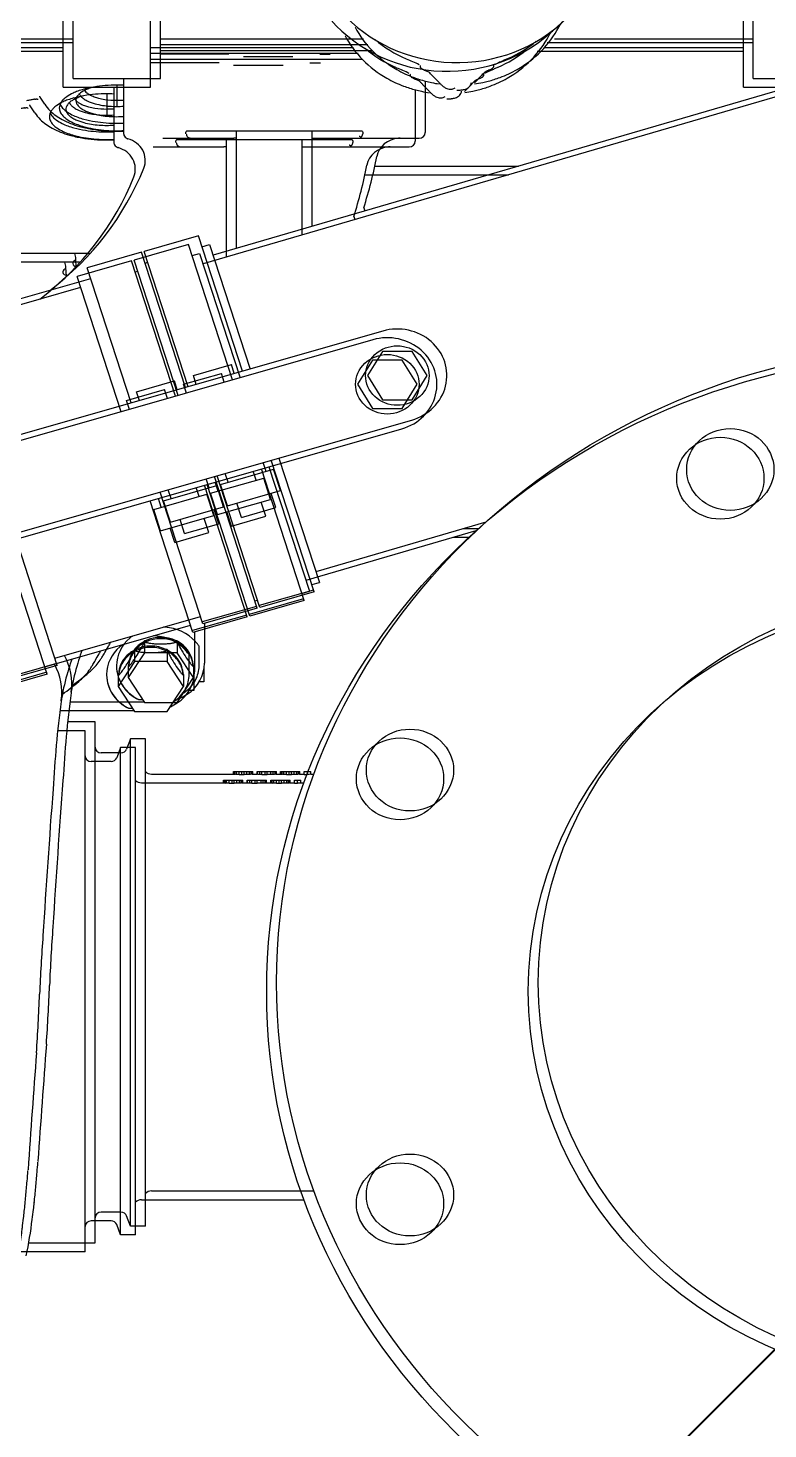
# Model space of a CAD drawing. Header units: inches. Extents: x 4821 to 127877, y 58012 to 433683.
# Drawn here: x 81970.5 to 82223.7, y 383235.7 to 383714.9 of the extents above; entities that cross this region are included whole.
import ezdxf

# ---------------------------------------------------------------- set-up
doc = ezdxf.new("R2010")
doc.units = ezdxf.units.IN
doc.header["$MEASUREMENT"] = 0
for name, color, linetype in [('A-FURN-FIXD', 10, 'Continuous'), ('A-WALL', 53, 'Continuous'), ('Cloums$0$A-COL-HAT', 8, 'Continuous'), ('EMG - ELEC - ID', 26, 'Continuous'), ('NECB-COLUM', 50, 'Continuous')]:
    doc.layers.add(name, color=color, linetype=linetype)

# ---------------------------------------------------------------- blocks, each defined once
blk = doc.blocks.new('COL BASEMT')
at = {"layer": 'Cloums$0$A-COL-HAT'}
h = blk.add_hatch(dxfattribs=at)
h.set_pattern_fill('ANSI31', color=256, scale=500)
h.set_pattern_definition([(45, (1452118.876, 42013.15), (-44.194174, 44.194174), [])])
h.paths.add_polyline_path([(1693546.85, 345625.99), (1693946.85, 345625.99), (1693950.94, 348875.93), (1693546.85, 348875.93)])
h.paths.add_polyline_path([(1688721.85, 335900.88), (1689121.55, 335900.88), (1689121.85, 337327.04), (1693949.19, 337326.96), (1693946.85, 345125.99), (1693546.85, 345125.99), (1693546.85, 337726.97), (1688721.85, 337727.04)])
h.paths.add_polyline_path([(1641271.85, 335200.88), (1640873.67, 335200.88), (1640871.85, 323973.06), (1689121.85, 323973.08), (1689121.4, 335200.88), (1688721.85, 335200.88), (1688721.85, 324373.08), (1641271.85, 324373.06)])
edge = h.paths.add_edge_path()
edge.add_line((1636446.85, 345125.99), (1636046.85, 345125.99))
edge.add_line((1636046.85, 345125.99), (1636049.02, 337698.91))
edge.add_arc((1626263.14, 338211.03), 9799.28, 305.315023, 357.004292, ccw=False)
edge.add_line((1631927.82, 330214.96), (1632171.53, 329896.4))
edge.add_arc((1626336.78, 338141.43), 10100.73, 305.285859, 355.375183)
edge.add_line((1636404.63, 337327), (1640874.01, 337327))
edge.add_line((1640874.01, 337327), (1640873.78, 335900.88))
edge.add_line((1640873.78, 335900.88), (1641271.85, 335900.88))
edge.add_line((1641271.85, 335900.88), (1641271.85, 337725.88))
edge.add_line((1641271.85, 337725.88), (1636446.85, 337725.88))
edge.add_line((1636446.85, 337725.88), (1636446.85, 345125.99))
h.paths.add_polyline_path([(1636046.85, 345625.99), (1636446.85, 345625.99), (1636446.85, 348875.93), (1636048.92, 348875.93)])
blk = doc.blocks.new('A$C0e128a0b')
at = {"layer": 'A-FURN-FIXD'}
for p, q in [((411.2, 2506.34), (700.02, 1515.1)), ((652.05, 1661.74), (652.05, 1679.75)), ((652.05, 1661.74), (628.58, 1661.74)), ((641.31, 1607.75), (641.31, 1661.74)), ((642.43, 1661.74), (642.43, 1605.8)), ((636.84, 1609.92), (615.04, 1633.46)), ((637.26, 1609.47), (637.26, 1609.47)), ((638.16, 1608.95), (638.16, 1608.95)), ((649.63, 1597.63), (649.63, 1597.63)), ((675.87, 1559.01), (675.87, 1597.99)), ((646.67, 1595.15), (646.67, 1595.15)), ((651.79, 1593), (651.79, 1593)), ((652.81, 1589.8), (652.81, 1589.8)), ((772.42, 1589.14), (785.86, 1543.01)), ((651.28, 1588), (653.27, 1586.05)), ((653.16, 1588.29), (653.16, 1588.29)), ((653.55, 1586.1), (653.55, 1586.1)), ((774.25, 1587.14), (774.25, 1582.86)), ((651.36, 1574.67), (653.27, 1576.54)), ((653.18, 1574.39), (653.18, 1574.39)), ((732.65, 1573.19), (726.09, 1569.15)), ((739.21, 1569.15), (732.65, 1573.19)), ((651.76, 1569.5), (651.76, 1569.5)), ((652.76, 1572.67), (666.74, 1572.67)), ((652.81, 1572.8), (652.81, 1572.8)), ((668.26, 1542.01), (668.26, 1571.06)), ((726.09, 1569.15), (726.09, 1561.07)), ((739.21, 1561.07), (739.21, 1569.15)), ((794.75, 1393.94), (744.72, 1569.03)), ((649.63, 1564.97), (649.63, 1564.97)), ((668.28, 1565.4), (668.28, 1565.4)), ((641.48, 1559.08), (641.48, 1559.08)), ((644.59, 1558.39), (644.59, 1500.82)), ((673.23, 1559.57), (673.23, 1559.57)), ((720.58, 1561.18), (770.61, 1386.1)), ((726.09, 1561.07), (732.65, 1557.03)), ((732.65, 1557.03), (739.21, 1561.07)), ((641.31, 1500.82), (641.31, 1555.97)), ((642.92, 1557.16), (642.92, 1500.82)), ((666.24, 1555.35), (666.3, 1555.53)), ((666.24, 1508.17), (666.24, 1555.35)), ((666.3, 1555.53), (666.48, 1555.67)), ((666.48, 1555.67), (666.74, 1555.77)), ((666.74, 1555.77), (666.84, 1555.79)), ((666.84, 1555.79), (666.95, 1555.79)), ((666.95, 1555.79), (667.05, 1555.77)), ((687.99, 1556.39), (687.09, 1555.99)), ((638.16, 1553.65), (638.16, 1553.65)), ((645.45, 1544.09), (645.45, 1546.93)), ((755.02, 1532.98), (788.77, 1543.96)), ((789.36, 1541.9), (788.77, 1543.96)), ((692.18, 1542.01), (666.24, 1542.01)), ((791.33, 1542.54), (755.61, 1530.92)), ((790.84, 1542.38), (795.05, 1527.65)), ((791.33, 1542.54), (795.54, 1527.81)), ((840.8, 1541.62), (840, 1541.62)), ((840, 1539.87), (840, 1541.62)), ((840.85, 1540.74), (840, 1540.74)), ((840.85, 1539.87), (840, 1539.87)), ((840.75, 1541.62), (840.75, 1542.49)), ((840.75, 1538.56), (840.75, 1539.87)), ((840.8, 1541.62), (840.8, 1541.62)), ((840.85, 1539.87), (840.85, 1540.74)), ((953.81, 1498.38), (953.81, 1542.49)), ((646.2, 1536.81), (646.2, 1523.4)), ((840, 1533.45), (840, 1538.7)), ((840.77, 1538.7), (840, 1538.7)), ((840.78, 1538.56), (840, 1538.56)), ((840.8, 1538.26), (840, 1538.26)), ((840.82, 1537.83), (840, 1537.83)), ((840.84, 1537.1), (840, 1537.1)), ((840.85, 1536.37), (840, 1536.37)), ((840.85, 1535.78), (840, 1535.78)), ((840.78, 1538.56), (840.8, 1538.26)), ((840.8, 1538.26), (840.8, 1538.26)), ((840.82, 1537.83), (840.82, 1537.83)), ((840.84, 1537.1), (840.85, 1536.37)), ((840.84, 1535.06), (840.85, 1535.78)), ((840.85, 1535.78), (840.85, 1536.37)), ((763.86, 1533.44), (758.07, 1531.56)), ((762.19, 1517.14), (758.07, 1531.56)), ((767.98, 1519.02), (763.86, 1533.44)), ((768.46, 1532.12), (764.6, 1530.86)), ((771.11, 1522.85), (768.46, 1532.12)), ((840.84, 1535.06), (840, 1535.06)), ((840.82, 1534.33), (840, 1534.33)), ((840.8, 1533.89), (840, 1533.89)), ((840.78, 1533.6), (840, 1533.6)), ((840.77, 1533.45), (840, 1533.45)), ((840.75, 1532.29), (840, 1532.29)), ((840, 1527.04), (840, 1532.29)), ((840.78, 1532.14), (840, 1532.14)), ((840.8, 1531.99), (840, 1531.99)), ((840.83, 1531.41), (840, 1531.41)), ((840.75, 1532.14), (840.75, 1533.6)), ((840.78, 1533.6), (840.8, 1533.89)), ((840.78, 1532.14), (840.8, 1531.99)), ((840.8, 1533.89), (840.8, 1533.89)), ((840.8, 1531.99), (840.8, 1531.99)), ((840.82, 1534.33), (840.82, 1534.33)), ((840.83, 1531.41), (840.83, 1531.41)), ((758.66, 1529.5), (756.24, 1528.71)), ((795.54, 1527.81), (759.82, 1516.2)), ((840.84, 1530.83), (840, 1530.83)), ((840.85, 1529.81), (840, 1529.81)), ((840.85, 1529.22), (840, 1529.22)), ((840.84, 1528.35), (840, 1528.35)), ((840.83, 1527.77), (840, 1527.77)), ((840.83, 1527.77), (840.83, 1527.77)), ((840.84, 1530.83), (840.85, 1529.81)), ((840.84, 1528.35), (840.85, 1529.22)), ((840.85, 1529.22), (840.85, 1529.81)), ((697.14, 1514.16), (730.88, 1525.14)), ((795.75, 1527.09), (760.02, 1515.48)), ((793.77, 1526.45), (793.56, 1527.17)), ((795.25, 1526.93), (799.46, 1512.2)), ((795.75, 1527.09), (799.96, 1512.36)), ((840.8, 1527.18), (840, 1527.18)), ((840.78, 1527.04), (840, 1527.04)), ((840.77, 1525.87), (840, 1525.87)), ((840, 1520.62), (840, 1525.87)), ((840.78, 1525.72), (840, 1525.72)), ((840.8, 1525.43), (840, 1525.43)), ((840.82, 1525), (840, 1525)), ((840.84, 1524.27), (840, 1524.27)), ((840.75, 1525.72), (840.75, 1527.04)), ((840.78, 1527.04), (840.8, 1527.18)), ((840.78, 1525.72), (840.8, 1525.43)), ((840.8, 1527.18), (840.8, 1527.18)), ((840.8, 1525.43), (840.8, 1525.43)), ((840.82, 1525), (840.82, 1525)), ((840.84, 1524.27), (840.85, 1523.54)), ((698.16, 1521.5), (666.24, 1521.5)), ((668.26, 1521.5), (668.26, 1521.5)), ((668.26, 1501.52), (668.26, 1520.76)), ((731.47, 1523.08), (694.78, 1511.15)), ((732.1, 1520.86), (729.69, 1520.08)), ((732.63, 1509.78), (729.69, 1520.08)), ((771.11, 1522.85), (767.25, 1521.59)), ((840.85, 1523.54), (840, 1523.54)), ((840.85, 1522.95), (840, 1522.95)), ((840.84, 1522.22), (840, 1522.22)), ((840.82, 1521.5), (840, 1521.5)), ((840.8, 1521.06), (840, 1521.06)), ((840.78, 1520.77), (840, 1520.77)), ((840.77, 1520.62), (840, 1520.62)), ((840.75, 1498.38), (840.75, 1520.77)), ((840.78, 1520.77), (840.8, 1521.06)), ((840.8, 1521.06), (840.8, 1521.06)), ((840.82, 1521.5), (840.82, 1521.5)), ((840.84, 1522.22), (840.85, 1522.95)), ((840.85, 1522.95), (840.85, 1523.54)), ((645.45, 1519.43), (645.45, 1500.82)), ((761.6, 1519.2), (759.19, 1518.41)), ((767.98, 1519.02), (762.19, 1517.14)), ((768.28, 1517.99), (762.48, 1516.11)), ((772.4, 1503.57), (768.28, 1517.99)), ((772.87, 1516.67), (769.01, 1515.42)), ((775.52, 1507.4), (772.87, 1516.67)), ((697.72, 1512.1), (697.14, 1514.16)), ((763.07, 1514.05), (760.66, 1513.26)), ((766.6, 1501.69), (762.48, 1516.11)), ((799.96, 1512.36), (764.23, 1500.75)), ((799.84, 1512.79), (810.64, 1512.79)), ((812.02, 1512.61), (815.75, 1512.61)), ((815.75, 1512.61), (815.75, 1511.25)), ((694.78, 1511.15), (698.99, 1496.42)), ((735.05, 1510.56), (732.63, 1509.78)), ((809.28, 1472.17), (797.98, 1511.72)), ((811.37, 1511.32), (806, 1511.32)), ((814.58, 1509.83), (807.81, 1505.38)), ((811.37, 1509.83), (811.14, 1509.68)), ((811.14, 1509.68), (811.5, 1509.68)), ((811.14, 1509.66), (811.14, 1509.66)), ((811.37, 1509.83), (814.58, 1509.83)), ((821.36, 1505.38), (814.58, 1509.83)), ((666.3, 1507.99), (666.24, 1508.17)), ((666.48, 1507.84), (666.3, 1507.99)), ((666.74, 1507.75), (666.48, 1507.84)), ((666.84, 1507.73), (666.74, 1507.75)), ((666.95, 1507.73), (666.84, 1507.73)), ((667.05, 1507.74), (666.95, 1507.73)), ((735.68, 1508.35), (698.99, 1496.42)), ((735.89, 1507.63), (699.19, 1495.7)), ((736.52, 1505.41), (734.1, 1504.63)), ((775.52, 1507.4), (771.66, 1506.15)), ((804.82, 1505.53), (804.59, 1505.38)), ((804.59, 1505.38), (804.59, 1505.09)), ((804.59, 1505.38), (807.81, 1505.38)), ((804.59, 1505.09), (804.95, 1505.09)), ((804.82, 1505.53), (805.18, 1505.53)), ((807.81, 1505.38), (807.81, 1496.5)), ((821.36, 1496.5), (821.36, 1505.38)), ((737.05, 1494.33), (734.1, 1504.63)), ((766.01, 1503.75), (763.6, 1502.96)), ((772.4, 1503.57), (766.6, 1501.69)), ((652.05, 1500.82), (628.58, 1500.82)), ((652.05, 1477.14), (652.05, 1500.82)), ((702.14, 1496.66), (701.93, 1497.38)), ((676.42, 1496.31), (676.42, 1496.31)), ((699.19, 1495.7), (703.4, 1480.97)), ((739.46, 1495.11), (737.05, 1494.33)), ((804.59, 1496.8), (804.59, 1496.5)), ((804.59, 1496.8), (804.95, 1496.8)), ((804.59, 1496.8), (804.59, 1496.8)), ((804.59, 1496.5), (804.82, 1496.35)), ((804.59, 1496.5), (807.81, 1496.5)), ((804.82, 1496.35), (805.18, 1496.35)), ((804.95, 1496.8), (804.95, 1496.8)), ((807.81, 1496.5), (814.58, 1492.06)), ((814.58, 1492.06), (821.36, 1496.5)), ((820.51, 1494.85), (820.51, 1495.95)), ((821.22, 1496.41), (821.22, 1476.26)), ((963.36, 1496.78), (831.17, 1496.78)), ((831.17, 1496.78), (831.17, 1492.73)), ((963.36, 1496.78), (963.36, 1492.73)), ((652.05, 1490.84), (667, 1490.84)), ((666.2, 1490.84), (666.2, 1490.84)), ((666.34, 1490.84), (666.34, 1490.84)), ((668.46, 1492.02), (668.46, 1492.02)), ((740.09, 1492.9), (703.4, 1480.97)), ((811.14, 1492.21), (811.37, 1492.06)), ((811.14, 1492.21), (811.5, 1492.21)), ((811.37, 1492.06), (814.58, 1492.06)), ((811.5, 1492.21), (811.5, 1492.21)), ((963.36, 1492.73), (831.17, 1492.73)), ((831.17, 1492.73), (833.96, 1491.65)), ((834.97, 1490.11), (834.97, 1484.74)), ((959.57, 1490.11), (959.57, 1484.74)), ((963.36, 1492.73), (960.58, 1491.65)), ((653.88, 1488.99), (659.84, 1488.99)), ((653.88, 1488.99), (653.88, 1488.99)), ((657.99, 1488.99), (657.99, 1488.99)), ((659.65, 1488.99), (659.65, 1488.99)), ((662.43, 1488.99), (662.43, 1488.99)), ((664.21, 1488.99), (664.21, 1488.99)), ((811.37, 1488.91), (811.37, 1488.91)), ((715.16, 1451.07), (706.35, 1481.93)), ((812.38, 1482.31), (812.39, 1482.29)), ((967.92, 1483.1), (826.61, 1483.1)), ((826.61, 1483.1), (826.61, 1475.65)), ((967.93, 1483.1), (967.93, 1465.08)), ((699.56, 1481.55), (699.56, 1438.48)), ((652.05, 1477.14), (628.58, 1477.14)), ((641.31, 1422.22), (641.31, 1477.14)), ((642.43, 1477.14), (642.43, 1421.17)), ((699.56, 1477.62), (699.56, 1477.62)), ((703.32, 1477.99), (700.95, 1477.86)), ((702.15, 1477.07), (702.15, 1477.07)), ((818.07, 1476.68), (818.07, 1476.68)), ((818.48, 1476.61), (818.4, 1476.62)), ((818.48, 1476.61), (818.48, 1476.61)), ((818.67, 1476.58), (818.67, 1476.58)), ((709.53, 1470.82), (709.53, 1470.82)), ((709.53, 1470.82), (709.53, 1470.82)), ((811.26, 1472.81), (775.53, 1461.2)), ((810.76, 1472.65), (814.97, 1457.92)), ((811.26, 1472.81), (815.47, 1458.09)), ((659.05, 1469.44), (657.13, 1468.2)), ((945.79, 1467.59), (945.72, 1467.6)), ((956.97, 1466.57), (957, 1466.57))]:
    blk.add_line(p, q, dxfattribs=at)
for centre, major_axis, start_param, end_param in [((897.28, 1716.96), (0, -184.6), 2.356194490189829, 8.639379797369415), ((897.28, 1716.96), (0, -184.6), 2.356194490189829, 8.639379797369415), ((897.28, 1716.96), (0, -113.59), 2.356194490185568, 8.639379797365155), ((897.28, 1716.96), (0, -113.59), 2.356194490185568, 8.639379797365155), ((758.14, 1655.49), (0, -11.84), 2.356194490141362, 8.639379797320947), ((758.14, 1655.49), (0, -11.84), 2.356194490141362, 8.639379797320947), ((609.42, 1581.34), (0, 40.9), 3.779272, 5.470757), ((646.64, 1627.11), (0, -20.29), -0.545913, -0.462347), ((610.62, 1582.29), (0, 39.32), -0.807498, -0.791456), ((625.52, 1582.09), (0, -30.05), 2.114121, 2.676454), ((619.84, 1581.92), (0, -31.53), 2.003914, 2.29608), ((624.61, 1581.44), (0, -31.22), 1.950015, 2.115829), ((853.21, 1696.78), (0, 242.61), 2.003612, 2.007722), ((734.1, 1637.44), (0, -102.38), -1.133871, -1.124132), ((696.31, 1618.08), (0, 57.66), 2.016682, 2.042619), ((624.42, 1581.36), (0, 31.43), -1.299192, -1.191533), ((677.81, 1608.08), (0, -35.54), -1.097414, -1.083388), ((648.84, 1590.74), (0, 0.603), 0.375866, 0.635299), ((648.78, 1590.91), (0, -0.415), 2.776206, 3.531288), ((648.69, 1590.68), (0, 0.666), -0.758947, -0.37758), ((648.25, 1590.15), (0, 1.37), -0.886966, -0.742939), ((647.53, 1589.53), (0, -2.36), 2.159095, 2.252907), ((646.07, 1588.5), (0, 4.23), -1.062253, -0.984724), ((641.04, 1585.53), (0, -10.36), 2.035255, 2.078303), ((771.68, 1654.85), (0, -145.27), -1.109375, -1.105552), ((659.19, 1594.62), (0, 11.02), 2.036714, 2.069512), ((655.12, 1592.27), (0, -6.09), -1.070276, -1.041841), ((652.87, 1590.83), (0, 3.29), 2.090948, 2.402494), ((659.03, 1597.96), (0, 12.98), 2.398156, 2.449195), ((624.37, 1581.35), (0, -31.49), 1.792957, 1.842301), ((652.77, 1582.69), (0, -2.6), 2.597004, 2.985912), ((624.18, 1581.31), (0, 31.69), -1.419015, -1.348681), ((653.03, 1583.14), (0, -2.07), 2.268662, 2.598926), ((652.72, 1582.89), (0, -2.49), 1.986435, 2.260286), ((652.56, 1579.4), (0, 2.61), -1.34098, -0.983395), ((651.76, 1582.43), (0, 3.61), -1.327874, -1.153962), ((649.86, 1581.93), (0, -5.69), 1.656486, 1.813479), ((646.31, 1581.54), (0, -9.51), 1.611894, 1.663336), ((641.14, 1581.33), (0, 15.02), 4.710023, 4.752092), ((839.65, 1568.55), (0, -11.84), 2.356194490141362, 8.639379797320947), ((839.65, 1568.55), (0, -11.84), 2.356194490141362, 8.639379797320947), ((954.91, 1568.55), (0, -11.84), 2.356194490186983, 8.639379797366567), ((954.91, 1568.55), (0, -11.84), 2.356194490186983, 8.639379797366567), ((644.29, 1587.02), (0, 14.2), 3.882199, 3.938121), ((648.53, 1582.58), (0, 7.86), 3.939724, 4.022971), ((650.82, 1580.6), (0, 4.71), 4.017107, 4.204566), ((652.23, 1579.75), (0, -2.98), 1.065274, 1.271637), ((653.01, 1579.51), (0, 2.12), 4.408934, 4.946606), ((732.65, 1565.11), (0, 13.46), -1.274928, 1.866665), ((660.86, 1567.15), (0, -12.93), 4.220102, 4.248614), ((654.48, 1570.83), (0, -5.2), 4.141069, 4.224143), ((652.88, 1571.91), (0, 3.18), 0.785399, 0.995065), ((653.9, 1570.83), (0, 4.71), 0.730052, 0.787441), ((658, 1565.94), (0, -11.27), 3.847468, 3.871266), ((1188.83, 909.62), (0.02, 878.09), 0.711468, 0.71178), ((624.4, 1581.24), (0, 31.46), 4.440858, 4.49302), ((624.2, 1581.29), (0, -31.68), 1.351419, 1.41903), ((732.65, 1565.11), (0, 8.61), -0.785398, 5.497787), ((686.2, 1551.09), (0, -45.08), 4.29527, 4.337523), ((674.5, 1556.65), (0, -31.41), 4.235527, 4.296158), ((648.87, 1571.89), (0, -0.619), -0.617234, -0.266655), ((648.82, 1571.72), (0, 0.444), 2.892642, 3.609262), ((648.74, 1571.92), (0, -0.662), 0.449059, 0.665049), ((648.5, 1572.25), (0, 1.07), 3.80106, 3.97939), ((647.98, 1572.77), (0, -1.83), 0.831405, 0.9488), ((647.03, 1573.5), (0, 3.08), 4.08624, 4.163274), ((645.38, 1574.6), (0, -5.16), 1.019077, 1.068725), ((641.05, 1577.14), (0, -10.43), 1.068688, 1.103421), ((624.66, 1581.12), (0, -31.16), 1.025599, 1.188439), ((13.23, 1912.04), (0, 759.18), 4.248609, 4.24935), ((624.42, 1581.23), (0, -31.43), 1.188258, 1.299182), ((666.74, 1571.06), (0, 1.62), -1.570796, 0), ((619.73, 1580.63), (0, -31.66), 0.822277, 1.143908), ((674.29, 1565.93), (0, 6.43), 1.57295, 1.653518), ((625.56, 1580.45), (0, 29.98), 3.606095, 4.169701), ((674.31, 1565.93), (0, -6.46), -1.488669, -0.180757), ((649.08, 1418.7), (0, 143.2), -0.287644, -0.18084), ((666.4, 1552.2), (0, 3.64), -0.266331, -0.190812), ((666.73, 1553.48), (0, 2.31), -0.379504, -0.263881), ((667.03, 1554.29), (0, 1.44), -0.481323, -0.382292), ((667.26, 1554.76), (0, -0.914), 2.515696, 2.660307), ((666.66, 1555.77), (0, -1.48), 0.846053, 0.915455), ((667.45, 1555.04), (0, 0.565), -0.798399, -0.627763), ((666.94, 1555.55), (0, 1.11), 4.049762, 4.21808), ((667.56, 1555.16), (0, 0.399), -0.969878, -0.801932), ((667.28, 1555.35), (0, 0.693), 4.221744, 4.332638), ((667.67, 1555.23), (0, 0.262), 4.605257, 5.331987), ((667.47, 1555.27), (0, 0.481), 4.328749, 4.479409), ((667.58, 1555.24), (0, -0.355), 1.338445, 1.466588), ((880.63, 1543.68), (0, 42.53), 1.619351, 1.639954), ((894.96, 1540.67), (0, -57.82), -1.52917, -1.521597), ((990.94, 1542.56), (0, -160.2), -1.541262, -1.536708), ((894.96, 1531.48), (0, 57.82), 1.521597, 1.52917), ((894.96, 1534.4), (0, -57.82), -1.52917, -1.519072), ((990.94, 1529.6), (0, 160.2), 1.536708, 1.541261), ((1056.86, 1537.38), (0, -230.52), -1.544917, -1.542386), ((894.96, 1524.78), (0, -57.82), 4.660665, 4.670763), ((1056.86, 1521.8), (0, 230.52), 1.542386, 1.544917), ((894.96, 1527.84), (0, -57.82), -1.52917, -1.521597), ((990.94, 1529.73), (0, 160.2), 1.600331, 1.604884), ((725.24, 1520.74), (0, -60.78), 4.699753, 4.711935), ((894.96, 1518.65), (0, 57.82), 1.521597, 1.52917), ((990.94, 1516.77), (0, -160.2), 4.678301, 4.682854), ((810.58, 1501.69), (0, -11.1), 2.186139, 3.135026), ((666.5, 1509.29), (0, 1.88), 4.245522, 4.69735), ((812.34, 1501.07), (0, -12.26), 3.858856, 4.63102), ((807.98, 1507.1), (0, -4.65), 3.912757, 3.956952), ((811.5, 1501.52), (0, -8.18), 3.330935, 4.199244), ((808.9, 1506.05), (0, -6.09), 3.790055, 3.908202), ((812.06, 1501.3), (0, -8.48), 3.695909, 4.18999), ((811.5, 1502.47), (0, -10.61), 3.765869, 3.794929), ((816.54, 1494.98), (0, 19.83), 0.602422, 0.623158), ((811.75, 1501.83), (0, 7.85), 0.081951, 0.55277), ((797.07, 1529.02), (0, -24.8), 0.572097, 0.622169), ((811.37, 1501.94), (0, 7.75), 0.031741, 0.181789), ((805.61, 1516.39), (0, -9.22), 0.617547, 0.698319), ((811.73, 1501.96), (0, -7.72), 3.17319, 3.222282), ((808.85, 1512.25), (0, -3.83), 0.700809, 0.765656), ((810.33, 1510.64), (0, 1.57), 3.896713, 4.015328), ((811.36, 1502.05), (0, 9.27), -0.465707, -0.001064), ((810.74, 1510.26), (0, -0.997), 0.885137, 0.947364), ((811.07, 1501.49), (0, 9.91), -0.960083, -0.467941), ((667.42, 1508.7), (0, -0.779), -0.395733, 0.042795), ((667.43, 1508.52), (0, 0.592), 3.189173, 3.443788), ((667.4, 1508.58), (0, 0.657), 3.45109, 3.769415), ((667.27, 1508.77), (0, 0.901), 3.771846, 4.014974), ((666.96, 1509.04), (0, 1.33), 4.018095, 4.244673), ((812.33, 1500.94), (0, -9.24), 4.247292, 5.177486), ((812.69, 1500.94), (0, -9.24), 4.247292, 5.177486), ((802.83, 1504.06), (0, -2.48), 1.890836, 1.996503), ((800.99, 1503.41), (0, 4.55), -1.338115, -1.251675), ((801.72, 1514.84), (0, 10), 3.518762, 3.568407), ((797.8, 1523.96), (0, 20.05), 3.57009, 3.632029), ((791.43, 1536.94), (0, -34.7), 0.487014, 0.522799), ((785.55, 1547.95), (0, -47.37), 0.521361, 0.573784), ((809.96, 1501.1), (0, 11.97), -1.129056, -0.946578), ((812.56, 1500.92), (0, -12.51), 4.620178, 4.653042), ((797.29, 1502.52), (0, 8.59), -1.449484, -1.342645), ((790.1, 1501.53), (0, 16.33), -1.510158, -1.445933), ((780.61, 1500.94), (0, -26.47), 1.531481, 1.630529), ((801.21, 1498.4), (0, -4.3), 1.249089, 1.340596), ((798.8, 1499.03), (0, 6.95), 4.478839, 4.535418), ((795.09, 1499.73), (0, 10.97), 4.536016, 4.607736), ((787.62, 1500.59), (0, 18.98), 4.606804, 4.67588), ((838.73, 1498.38), (0, -2.15), 0.728523, 1.570796), ((955.83, 1498.38), (0, 2.15), 1.570796, 2.41307), ((674.29, 1490.26), (0, -6.46), 2.782582, 4.436928), ((648.68, 1418.11), (0, 83.62), -0.888684, -0.361709), ((812.56, 1500.92), (0, 12.51), 2.22188, 2.307489), ((811.76, 1500.62), (0, 8.54), 2.094009, 2.456842), ((802.83, 1497.83), (0, -2.49), 1.145226, 1.250763), ((801.73, 1487.07), (0, -9.98), 2.739594, 2.764477), ((812.11, 1500.62), (0, -8.54), -1.047546, -0.67245), ((799.79, 1482.41), (0, -15.09), 2.684836, 2.734219), ((794.26, 1470.53), (0, -28.35), 2.630321, 2.682878), ((811.4, 1500.11), (0, 7.91), 2.453481, 3.106715), ((811.75, 1500.1), (0, 7.89), 2.465812, 3.059089), ((785.99, 1454.69), (0, 46.47), -0.552882, -0.510138), ((790.12, 1461.67), (0, -38.22), 2.552157, 2.591138), ((797.64, 1473.7), (0, 23.76), -0.61116, -0.590261), ((811.08, 1500.28), (0, 11.43), 3.452322, 4.21752), ((811.01, 1500.38), (0, -11.6), 0.648244, 0.923988), ((807.05, 1503.68), (0, 16.96), 4.060251, 4.078937), ((815.55, 1497.05), (0, -5.73), 0.934713, 0.999278), ((817.38, 1495.79), (0, -3.41), 0.999735, 1.092507), ((818.14, 1495.37), (0, 2.5), 4.234419, 4.382562), ((818.5, 1495.23), (0, -2.08), 1.243277, 1.395647), ((688.46, 1488.99), (0, -36.89), 4.662203, 4.712436), ((638.28, 1489), (0, -21.02), 1.570611, 1.658828), ((636.95, 1488.99), (0, -24.22), 1.570673, 1.647222), ((637.98, 1488.99), (0, 26.08), 4.712289, 4.78337), ((629.72, 1488.99), (0, -36.8), 1.57077, 1.621126), ((631.84, 1488.99), (0, 36.7), 4.712365, 4.762857), ((628.94, 1488.99), (0, 39.94), 4.712327, 4.758851), ((667, 1492.22), (0, -1.38), 0.005512, 0.370384), ((666.82, 1492.68), (0, 1.88), 3.51913, 4.201516), ((667.12, 1492.49), (0, -1.51), 1.067276, 1.25618), ((811.51, 1499.93), (0, -11.02), -0.832456, -0.014036), ((803.42, 1482.41), (0, -13.09), 2.477357, 2.534276), ((807.62, 1488.12), (0, 5.83), -0.727424, -0.663548), ((811.73, 1499.91), (0, -7.71), -0.080716, -0.031571), ((809.56, 1490.45), (0, -2.72), 2.323421, 2.414916), ((810.74, 1491.63), (0, -0.995), 2.194546, 2.319357), ((811.41, 1499.76), (0, -10.85), 0.002926, 0.651797), ((833.43, 1490.11), (0, -1.64), 1.570796, 2.792527), ((961.1, 1490.11), (0, 1.64), 0.349066, 1.570796), ((686.24, 1488.89), (0, -34.52), 4.709475, 4.890344), ((642.96, 1488.29), (0, -15.98), 1.299896, 1.411126), ((638.92, 1488.96), (0, 20.34), 4.553632, 4.713843), ((637.83, 1488.95), (0, 23.28), 4.54778, 4.714003), ((639.07, 1488.94), (0, 24.92), 4.544701, 4.714315), ((631.27, 1488.93), (0, 35.14), 4.547195, 4.714018), ((630.58, 1488.92), (0, -38.19), 1.393298, 1.57266), ((633.27, 1488.93), (0, -35.18), 1.41119, 1.572543), ((2300.27, 4514.14), (0.01, 3421.37), 2.656616, 2.656897), ((675.13, 1220.63), (0, 300.49), -0.489189, -0.482144), ((778.06, 1426.78), (0, -66.93), 2.632, 2.653089), ((811.44, 1499.41), (0, 10.5), 3.134686, 3.14159), ((811.36, 1499.6), (0, 10.69), 3.14896, 3.444896), ((678.7, 1487.46), (0, -26.35), -1.392124, -1.284429), ((667.22, 1486.62), (0, 14.23), 1.857527, 1.947611), ((649.85, 1485.82), (0, 8.21), 4.167207, 4.347545), ((646.45, 1487.26), (0, 12.12), 4.34307, 4.440826), ((648.41, 1486.26), (0, 11.65), 4.239697, 4.435983), ((642.76, 1488.1), (0, -17.95), 1.287644, 1.405222), ((649.77, 1486.29), (0, 13.18), 4.262236, 4.438671), ((644.07, 1488.07), (0, -19.51), 1.293061, 1.401387), ((638.75, 1487.63), (0, -27.05), 1.286411, 1.404629), ((637.29, 1487.69), (0, -30.93), 1.280744, 1.391497), ((639.75, 1487.86), (0, -28.19), 1.308972, 1.409663), ((794.36, 1457.86), (0, 31.31), -0.542842, -0.509024), ((800.94, 1469.37), (0, 17.83), -0.638096, -0.539101), ((803.74, 1473.37), (0, -12.84), 2.33937, 2.504358), ((776.33, 1445.22), (0, -53.43), 2.313425, 2.338188), ((833.43, 1484.74), (0, -1.64), 0.000001, 1.570796), ((961.1, 1484.74), (0, 1.64), 1.570796, 3.141592), ((664.14, 1485.29), (0, -10.68), -1.196408, -1.076364), ((673.23, 1485.75), (0, 20.27), 1.857195, 1.941217), ((654.07, 1482.45), (0, -2.55), 0.546007, 0.662296), ((661.58, 1483.81), (0, 7.58), 2.064781, 2.185583), ((669.42, 1484.15), (0, -15.91), -1.201371, -1.112138), ((653.6, 1483.06), (0, 3.34), 3.807345, 3.98508), ((659.98, 1482.59), (0, 5.48), 2.184017, 2.317803), ((652.42, 1484.17), (0, -5.01), 0.845446, 1.022842), ((658.82, 1481.42), (0, 3.78), 2.311822, 2.554263), ((655.22, 1481.4), (0, -2.82), 0.407019, 0.719528), ((658.18, 1480.4), (0, 2.55), 2.556313, 2.844319), ((654.21, 1482.62), (0, 4.45), 3.861353, 4.05901), ((652.25, 1484.19), (0, 7.06), 4.06232, 4.236756), ((657.6, 1480.92), (0, 3.15), 3.572017, 3.90848), ((656.22, 1482.49), (0, -5.3), 0.763282, 0.962858), ((653.98, 1484.14), (0, 8.2), 4.104747, 4.259399), ((647.33, 1484.83), (0, -17.49), 1.095164, 1.293289), ((645.61, 1484.87), (0, 21.62), 4.192164, 4.429838), ((648.3, 1485.28), (0, -18.7), 1.118953, 1.316233), ((879.36, 1724.36), (0, 256.68), 2.836989, 2.83951), ((840.48, 1591.12), (0, -117.13), -0.302486, -0.274752), ((826.74, 1538.49), (0, -62.5), -0.277548, -0.156272), ((768.86, 1438.14), (0, -64.09), 2.221227, 2.310706), ((665.32, 1481.92), (0, -10.99), -1.118105, -0.937328), ((662.13, 1479.4), (0, -6.76), -0.939227, -0.729152), ((658.03, 1479.94), (0, -2.06), -0.290206, 0.429531), ((660.72, 1477.72), (0, -4.5), -0.72928, -0.508455), ((656.06, 1479.31), (0, 6.62), 3.852013, 4.053393), ((653.13, 1481.68), (0, -10.54), 0.915205, 1.092226), ((659.58, 1477.48), (0, 4.21), 3.539329, 3.877026), ((657.85, 1479.54), (0, 6.97), 3.874065, 4.077677), ((654.6, 1482.05), (0, 11.25), 4.081123, 4.257731), ((701.29, 1470.87), (0, 7), 0.05236, 0.267685), ((702.21, 1477.94), (0, -0.866), -1.510956, -0.08543), ((702.21, 1477.93), (0, -0.86), -0.084888, 0.102877), ((702.22, 1477.93), (0, -0.865), 0.095211, 1.617012), ((816.23, 1459.06), (0, 17.71), -0.130849, 0.481305), ((832.93, 1577.88), (0, -102.44), -0.160075, -0.155279), ((831.36, 1567.15), (0, -91.58), -0.155341, -0.150587), ((841.28, 1660.96), (0, 185.95), 3.010445, 3.011533), ((853.44, 1771.4), (0, -297.14), -0.125145, -0.082286), ((874.83, 2067.38), (0, -594), -0.079619, -0.058179), ((1065.41, 4816.79), (0, -3350.86), -0.071034, -0.058366), ((660.09, 1476.45), (0, 3.07), 2.621704, 3.131572), ((657.55, 1477.45), (0, 4.18), 3.532341, 3.851637), ((653.47, 1479.19), (0, 11.42), 3.689306, 3.899309), ((660.04, 1476.37), (0, -2.99), 0.007518, 0.387761), ((651.51, 1481.26), (0, 14.36), 3.906319, 4.192608), ((913.72, 1936.22), (0, -465.79), -0.072324, -0.035869), ((878.2, 872.83), (0, 598.27), -0.063788, -0.035406), ((656.91, 1468.05), (0, 0.0759), 2.368725, 2.570079), ((656.9, 1468.03), (0, -0.0527), -0.578019, 0.164777), ((656.9, 1468.05), (0, 0.07), 3.29862, 3.490207), ((656.89, 1468.08), (0, 0.0971), 3.486906, 3.635632), ((656.86, 1468.13), (0, -0.157), 0.495741, 0.665747), ((656.79, 1468.23), (0, -0.289), 0.660422, 0.764329), ((656.65, 1468.39), (0, 0.511), 3.902294, 3.953289), ((656.4, 1468.64), (0, 0.873), 3.952855, 3.984271), ((655.75, 1469.26), (0, 1.8), 3.984045, 3.999757), ((661.14, 1464.32), (0, -5.78), 3.993198, 4.003068), ((657.72, 1467.51), (0, -0.932), 3.946467, 3.990699), ((657.35, 1467.9), (0, 0.375), 0.691456, 0.808734), ((657.25, 1468.01), (0, -0.224), 3.749558, 3.82537), ((658.2, 1467.15), (0, 0.585), 1.347059, 1.708368), ((658.67, 1467.22), (0, 1.09), 1.706665, 1.773265), ((657.66, 1467.55), (0, -0.0822), 2.973144, 3.086574), ((658.72, 1467.03), (0, -1.16), 4.447893, 4.493008), ((655.28, 1466.45), (0, -2.6), 1.742385, 1.7844), ((657.66, 1467.56), (0, 0.0669), -0.403084, -0.15654), ((654.68, 1468.27), (0, -3.33), 1.284603, 1.32478), ((655.56, 1466.51), (0, 2.3), -1.437796, -1.404794), ((657.67, 1467.58), (0, -0.0488), 2.152865, 2.740635), ((652.78, 1466.12), (0, -5.29), 1.68117, 1.703349), ((657.65, 1467.57), (0, 0.0676), -1.336018, -1.004513), ((657.13, 1467.61), (0, -0.63), 1.325873, 1.420808), ((657.6, 1467.56), (0, 0.124), -1.551675, -1.342298), ((657.49, 1467.55), (0, -0.249), 1.421115, 1.584745), ((1257.21, 6644.59), (0, 5187.65), 3.070956, 3.077502), ((855.18, 225.8), (0, 1245.55), -0.080215, -0.077858), ((897.58, 780.27), (0, -689.24), 3.055941, 3.062329), ((925.37, 1123.9), (0, -344.33), 3.043553, 3.05634), ((666.33, 1467.72), (0, -9.26), -1.460195, -1.447323), ((660.19, 1466.9), (0, 2.65), 1.692325, 1.736973), ((661.61, 1467.17), (0, 4.19), 1.740477, 1.759048), ((689.08, 1472.7), (0, 34.01), 1.757384, 1.784292), ((701.36, 1475.57), (0, -47.42), -1.356527, -1.346869), ((683.61, 1471.06), (0, 27.95), 1.787821, 1.808186), ((934.39, 1222.21), (0, -245.55), 3.035318, 3.04322), ((937.99, 1257.32), (0, 210.23), -0.119677, -0.105832), ((944.52, 1312.87), (0, 154.24), -0.187002, -0.117811)]:
    blk.add_ellipse(centre, major_axis=major_axis, ratio=0.9375, start_param=start_param, end_param=end_param, dxfattribs=at)

msp = doc.modelspace()

# ---------------------------------------------------------------- hatches: boundary and pattern name
at = {"layer": 'A-WALL'}
h = msp.add_hatch(dxfattribs=at)
h.set_pattern_fill('ANSI36', color=3, scale=250)
h.set_pattern_definition([(45, (-1206225.3, -363005.7), (420.9495, 1543.4815), [1984.375, -396.875, 0, -396.875])])
h.paths.add_polyline_path([(86321.51, 396060.39), (78773.72, 396060.36), (78773.72, 379510.37), (86321.51, 379510.37)])
h.paths.add_polyline_path([(35926.89, 396110.37), (28823.73, 396110.37), (28823.73, 387310.43), (35926.89, 387310.43)])
h = msp.add_hatch(dxfattribs=at)
h.set_pattern_fill('ANSI36', color=3, scale=250)
h.set_pattern_definition([(45, (-1206228.7, -363008.7), (420.9495, 1543.4815), [1984.375, -396.875, 0, -396.875])])
h.paths.add_polyline_path([(86318.11, 396057.41), (78770.32, 396057.38), (78770.32, 379507.39), (86318.11, 379507.39)])
h.paths.add_polyline_path([(35923.49, 396107.39), (28820.33, 396107.39), (28820.33, 387307.45), (35923.49, 387307.44)])

# ---------------------------------------------------------------- block references
at = {"layer": 'EMG - ELEC - ID', "xscale": 1.260932877019967, "yscale": 1.260932877019967, "zscale": 1.260932877019967, "rotation": 270.0008681710996}
for p in [(80119.95, 384516.81), (80123.35, 384519.79)]:
    msp.add_blockref('A$C0e128a0b', p, dxfattribs=at)
at = {"layer": 'NECB-COLUM'}
for p in [(-1607623.13, 42184.44), (-1607626.53, 42181.46)]:
    msp.add_blockref('COL BASEMT', p, dxfattribs=at)

doc.saveas('drawing.dxf')
